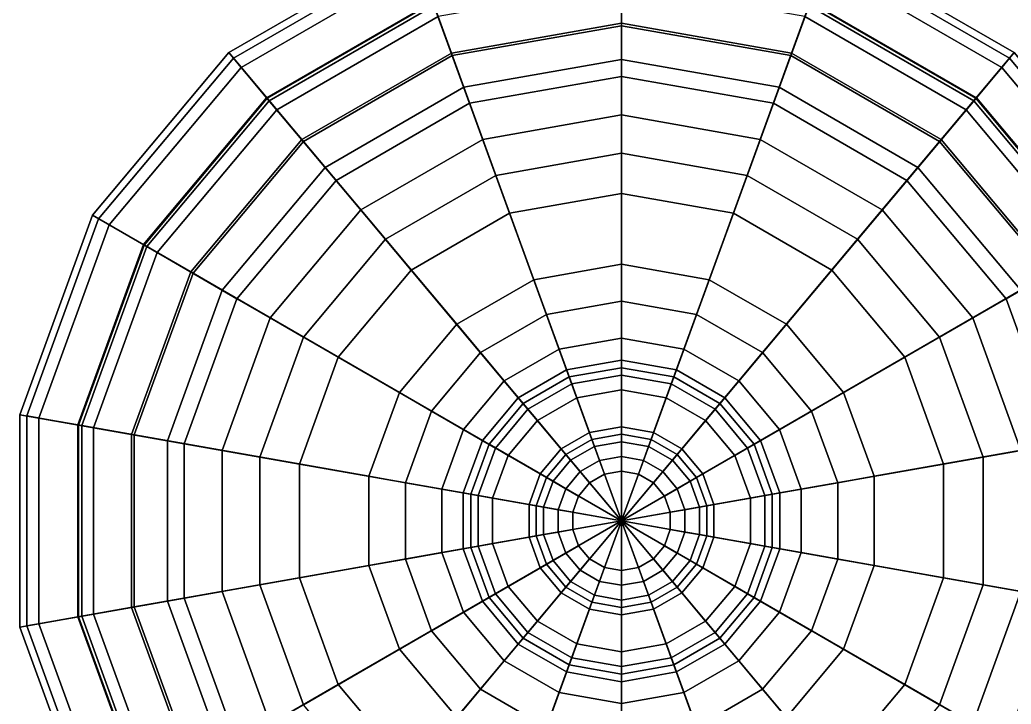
# Model space of a CAD drawing. Extents: x 15.9 to 33.1, y 12.3 to 21.3.
# Drawn here: x 22.5809 to 22.6359, y 14.4012 to 14.4391 of the extents above; entities that cross this region are included whole.
import ezdxf

# ---------------------------------------------------------------- set-up
doc = ezdxf.new("R2010")
doc.units = 0
doc.header["$LTSCALE"] = 0.5
doc.header["$MEASUREMENT"] = 0
doc.layers.get('0').update_dxf_attribs({"linetype": 'CONTINUOUS'})

# ---------------------------------------------------------------- blocks, each defined once
blk = doc.blocks.new('A$C403C54AD')
for points in [[(0.980157, 1.23678, -0.04658), (0.980157, 1.202917, -0.043501), (0.980157, 1.202917, -0.043501), (0.968576, 1.234737, -0.04658)], [(0.991739, 1.234737, -0.04658), (0.980157, 1.202917, -0.043501), (0.980157, 1.202917, -0.043501), (0.980157, 1.23678, -0.04658)], [(0.980157, 1.235706, 0.074938), (0.980157, 1.230341, 0.056929), (0.970778, 1.228687, 0.056929), (0.968943, 1.233728, 0.074938)], [(0.991372, 1.233728, 0.074938), (0.989537, 1.228687, 0.056929), (0.980157, 1.230341, 0.056929), (0.980157, 1.235706, 0.074938)], [(0.968576, 1.234737, -0.04658), (0.980157, 1.202917, -0.043501), (0.980157, 1.202917, -0.043501), (0.958391, 1.228857, -0.04658)], [(0.969693, 1.231669, -0.043349), (0.968576, 1.234737, -0.04658), (0.958391, 1.228857, -0.04658), (0.96049, 1.226356, -0.043349)], [(1.001923, 1.228857, -0.04658), (0.980157, 1.202917, -0.043501), (0.980157, 1.202917, -0.043501), (0.991739, 1.234737, -0.04658)], [(0.999824, 1.226356, -0.043349), (1.001923, 1.228857, -0.04658), (0.991739, 1.234737, -0.04658), (0.990622, 1.231669, -0.043349)], [(0.969706, 1.231631, 0.116404), (0.968712, 1.234363, 0.10318), (0.958647, 1.228552, 0.10318), (0.960516, 1.226325, 0.116404)], [(0.968712, 1.234363, 0.10318), (0.968943, 1.233728, 0.074938), (0.959081, 1.228035, 0.074938), (0.958647, 1.228552, 0.10318)], [(0.999798, 1.226325, 0.116404), (1.001667, 1.228552, 0.10318), (0.991602, 1.234363, 0.10318), (0.990608, 1.231631, 0.116404)], [(1.001667, 1.228552, 0.10318), (1.001233, 1.228035, 0.074938), (0.991372, 1.233728, 0.074938), (0.991602, 1.234363, 0.10318)], [(0.968943, 1.233728, 0.074938), (0.970778, 1.228687, 0.056929), (0.96253, 1.223925, 0.056929), (0.959081, 1.228035, 0.074938)], [(0.980157, 1.217132, -0.040074), (0.980157, 1.233514, -0.043349), (0.969693, 1.231669, -0.043349), (0.975296, 1.216274, -0.040074)], [(0.985019, 1.216274, -0.040074), (0.990622, 1.231669, -0.043349), (0.980157, 1.233514, -0.043349), (0.980157, 1.217132, -0.040074)], [(1.001233, 1.228035, 0.074938), (0.997785, 1.223925, 0.056929), (0.989537, 1.228687, 0.056929), (0.991372, 1.233728, 0.074938)], [(0.980157, 1.228477, 0.12581), (0.980157, 1.233473, 0.116404), (0.969706, 1.231631, 0.116404), (0.971415, 1.226936, 0.12581)], [(0.980157, 1.233296, 0.102963), (0.980157, 1.230487, 0.115599), (0.970728, 1.228824, 0.115599), (0.969767, 1.231464, 0.102963)], [(0.988899, 1.226936, 0.12581), (0.990608, 1.231631, 0.116404), (0.980157, 1.233473, 0.116404), (0.980157, 1.228477, 0.12581)], [(0.990547, 1.231464, 0.102963), (0.989586, 1.228824, 0.115599), (0.980157, 1.230487, 0.115599), (0.980157, 1.233296, 0.102963)], [(0.980157, 1.227531, 0.058276), (0.980157, 1.232638, 0.075423), (0.969992, 1.230846, 0.075423), (0.971739, 1.226046, 0.058276)], [(0.988575, 1.226046, 0.058276), (0.990322, 1.230846, 0.075423), (0.980157, 1.232638, 0.075423), (0.980157, 1.227531, 0.058276)], [(0.975296, 1.216274, -0.040074), (0.969693, 1.231669, -0.043349), (0.96049, 1.226356, -0.043349), (0.971021, 1.213806, -0.040074)], [(0.971415, 1.226936, 0.12581), (0.969706, 1.231631, 0.116404), (0.960516, 1.226325, 0.116404), (0.963728, 1.222497, 0.12581)], [(0.969767, 1.231464, 0.102963), (0.970728, 1.228824, 0.115599), (0.962436, 1.224037, 0.115599), (0.96063, 1.226189, 0.102963)], [(0.969992, 1.230846, 0.075423), (0.969767, 1.231464, 0.102963), (0.96063, 1.226189, 0.102963), (0.961053, 1.225685, 0.075423)], [(0.989294, 1.213806, -0.040074), (0.999824, 1.226356, -0.043349), (0.990622, 1.231669, -0.043349), (0.985019, 1.216274, -0.040074)], [(0.996587, 1.222497, 0.12581), (0.999798, 1.226325, 0.116404), (0.990608, 1.231631, 0.116404), (0.988899, 1.226936, 0.12581)], [(0.999684, 1.226189, 0.102963), (0.997878, 1.224037, 0.115599), (0.989586, 1.228824, 0.115599), (0.990547, 1.231464, 0.102963)], [(0.999261, 1.225685, 0.075423), (0.999684, 1.226189, 0.102963), (0.990547, 1.231464, 0.102963), (0.990322, 1.230846, 0.075423)], [(0.971739, 1.226046, 0.058276), (0.969992, 1.230846, 0.075423), (0.961053, 1.225685, 0.075423), (0.964336, 1.221772, 0.058276)], [(0.995978, 1.221772, 0.058276), (0.999261, 1.225685, 0.075423), (0.990322, 1.230846, 0.075423), (0.988575, 1.226046, 0.058276)], [(0.980157, 1.230487, 0.115599), (0.980157, 1.225399, 0.12581), (0.972468, 1.224043, 0.12581), (0.970728, 1.228824, 0.115599)], [(0.980157, 1.230341, 0.056929), (0.980157, 1.223275, 0.046697), (0.973195, 1.222047, 0.046697), (0.970778, 1.228687, 0.056929)], [(0.989586, 1.228824, 0.115599), (0.987846, 1.224043, 0.12581), (0.980157, 1.225399, 0.12581), (0.980157, 1.230487, 0.115599)], [(0.989537, 1.228687, 0.056929), (0.98712, 1.222047, 0.046697), (0.980157, 1.223275, 0.046697), (0.980157, 1.230341, 0.056929)], [(0.958391, 1.228857, -0.04658), (0.980157, 1.202917, -0.043501), (0.980157, 1.202917, -0.043501), (0.950832, 1.219849, -0.04658)], [(0.96049, 1.226356, -0.043349), (0.958391, 1.228857, -0.04658), (0.950832, 1.219849, -0.04658), (0.95366, 1.218216, -0.043349)], [(0.970728, 1.228824, 0.115599), (0.972468, 1.224043, 0.12581), (0.965707, 1.220139, 0.12581), (0.962436, 1.224037, 0.115599)], [(0.970778, 1.228687, 0.056929), (0.973195, 1.222047, 0.046697), (0.967072, 1.218512, 0.046697), (0.96253, 1.223925, 0.056929)], [(1.009483, 1.219849, -0.04658), (0.980157, 1.202917, -0.043501), (0.980157, 1.202917, -0.043501), (1.001923, 1.228857, -0.04658)], [(0.997785, 1.223925, 0.056929), (0.993243, 1.218512, 0.046697), (0.98712, 1.222047, 0.046697), (0.989537, 1.228687, 0.056929)], [(0.997878, 1.224037, 0.115599), (0.994608, 1.220139, 0.12581), (0.987846, 1.224043, 0.12581), (0.989586, 1.228824, 0.115599)], [(1.006655, 1.218216, -0.043349), (1.009483, 1.219849, -0.04658), (1.001923, 1.228857, -0.04658), (0.999824, 1.226356, -0.043349)], [(0.960516, 1.226325, 0.116404), (0.958647, 1.228552, 0.10318), (0.951177, 1.219649, 0.10318), (0.953695, 1.218195, 0.116404)], [(0.958647, 1.228552, 0.10318), (0.959081, 1.228035, 0.074938), (0.951762, 1.219312, 0.074938), (0.951177, 1.219649, 0.10318)], [(0.959081, 1.228035, 0.074938), (0.96253, 1.223925, 0.056929), (0.956408, 1.216629, 0.056929), (0.951762, 1.219312, 0.074938)], [(0.980157, 1.225399, 0.12581), (0.980157, 1.228477, 0.12581), (0.971415, 1.226936, 0.12581), (0.972468, 1.224043, 0.12581)], [(0.987846, 1.224043, 0.12581), (0.988899, 1.226936, 0.12581), (0.980157, 1.228477, 0.12581), (0.980157, 1.225399, 0.12581)], [(1.008553, 1.219312, 0.074938), (1.003907, 1.216629, 0.056929), (0.997785, 1.223925, 0.056929), (1.001233, 1.228035, 0.074938)], [(1.00662, 1.218195, 0.116404), (1.009137, 1.219649, 0.10318), (1.001667, 1.228552, 0.10318), (0.999798, 1.226325, 0.116404)], [(1.009137, 1.219649, 0.10318), (1.008553, 1.219312, 0.074938), (1.001233, 1.228035, 0.074938), (1.001667, 1.228552, 0.10318)], [(0.980157, 1.221045, 0.048884), (0.980157, 1.227531, 0.058276), (0.971739, 1.226046, 0.058276), (0.973957, 1.219951, 0.048884)], [(0.986357, 1.219951, 0.048884), (0.988575, 1.226046, 0.058276), (0.980157, 1.227531, 0.058276), (0.980157, 1.221045, 0.048884)], [(0.972468, 1.224043, 0.12581), (0.971415, 1.226936, 0.12581), (0.963728, 1.222497, 0.12581), (0.965707, 1.220139, 0.12581)], [(0.994608, 1.220139, 0.12581), (0.996587, 1.222497, 0.12581), (0.988899, 1.226936, 0.12581), (0.987846, 1.224043, 0.12581)], [(0.971021, 1.213806, -0.040074), (0.96049, 1.226356, -0.043349), (0.95366, 1.218216, -0.043349), (0.967847, 1.210025, -0.040074)], [(0.963728, 1.222497, 0.12581), (0.960516, 1.226325, 0.116404), (0.953695, 1.218195, 0.116404), (0.958022, 1.215697, 0.12581)], [(0.96063, 1.226189, 0.102963), (0.962436, 1.224037, 0.115599), (0.956282, 1.216702, 0.115599), (0.953848, 1.218107, 0.102963)], [(0.961053, 1.225685, 0.075423), (0.96063, 1.226189, 0.102963), (0.953848, 1.218107, 0.102963), (0.954418, 1.217778, 0.075423)], [(0.973957, 1.219951, 0.048884), (0.971739, 1.226046, 0.058276), (0.964336, 1.221772, 0.058276), (0.968505, 1.216804, 0.048884)], [(0.991809, 1.216804, 0.048884), (0.995978, 1.221772, 0.058276), (0.988575, 1.226046, 0.058276), (0.986357, 1.219951, 0.048884)], [(0.992467, 1.210025, -0.040074), (1.006655, 1.218216, -0.043349), (0.999824, 1.226356, -0.043349), (0.989294, 1.213806, -0.040074)], [(1.002293, 1.215697, 0.12581), (1.00662, 1.218195, 0.116404), (0.999798, 1.226325, 0.116404), (0.996587, 1.222497, 0.12581)], [(1.006466, 1.218107, 0.102963), (1.004033, 1.216702, 0.115599), (0.997878, 1.224037, 0.115599), (0.999684, 1.226189, 0.102963)], [(1.005896, 1.217778, 0.075423), (1.006466, 1.218107, 0.102963), (0.999684, 1.226189, 0.102963), (0.999261, 1.225685, 0.075423)], [(0.964336, 1.221772, 0.058276), (0.961053, 1.225685, 0.075423), (0.954418, 1.217778, 0.075423), (0.958842, 1.215224, 0.058276)], [(1.001473, 1.215224, 0.058276), (1.005896, 1.217778, 0.075423), (0.999261, 1.225685, 0.075423), (0.995978, 1.221772, 0.058276)], [(0.962436, 1.224037, 0.115599), (0.965707, 1.220139, 0.12581), (0.960688, 1.214158, 0.12581), (0.956282, 1.216702, 0.115599)], [(0.96253, 1.223925, 0.056929), (0.967072, 1.218512, 0.046697), (0.962527, 1.213096, 0.046697), (0.956408, 1.216629, 0.056929)], [(1.003907, 1.216629, 0.056929), (0.997787, 1.213096, 0.046697), (0.993243, 1.218512, 0.046697), (0.997785, 1.223925, 0.056929)], [(1.004033, 1.216702, 0.115599), (0.999627, 1.214158, 0.12581), (0.994608, 1.220139, 0.12581), (0.997878, 1.224037, 0.115599)], [(0.980157, 1.223275, 0.046697), (0.980157, 1.213036, 0.03933), (0.976696, 1.212426, 0.03933), (0.973195, 1.222047, 0.046697)], [(0.98712, 1.222047, 0.046697), (0.983618, 1.212426, 0.03933), (0.980157, 1.213036, 0.03933), (0.980157, 1.223275, 0.046697)], [(0.965707, 1.220139, 0.12581), (0.963728, 1.222497, 0.12581), (0.958022, 1.215697, 0.12581), (0.960688, 1.214158, 0.12581)], [(0.973195, 1.222047, 0.046697), (0.976696, 1.212426, 0.03933), (0.973653, 1.210669, 0.03933), (0.967072, 1.218512, 0.046697)], [(0.993243, 1.218512, 0.046697), (0.986661, 1.210669, 0.03933), (0.983618, 1.212426, 0.03933), (0.98712, 1.222047, 0.046697)], [(0.999627, 1.214158, 0.12581), (1.002293, 1.215697, 0.12581), (0.996587, 1.222497, 0.12581), (0.994608, 1.220139, 0.12581)], [(0.968505, 1.216804, 0.048884), (0.964336, 1.221772, 0.058276), (0.958842, 1.215224, 0.058276), (0.964459, 1.211981, 0.048884)], [(0.995856, 1.211981, 0.048884), (1.001473, 1.215224, 0.058276), (0.995978, 1.221772, 0.058276), (0.991809, 1.216804, 0.048884)], [(0.980157, 1.211822, 0.042248), (0.980157, 1.221045, 0.048884), (0.973957, 1.219951, 0.048884), (0.977112, 1.211285, 0.042248)], [(0.983203, 1.211285, 0.042248), (0.986357, 1.219951, 0.048884), (0.980157, 1.221045, 0.048884), (0.980157, 1.211822, 0.042248)], [(0.950832, 1.219849, -0.04658), (0.980157, 1.202917, -0.043501), (0.980157, 1.202917, -0.043501), (0.94681, 1.208798, -0.04658)], [(0.95366, 1.218216, -0.043349), (0.950832, 1.219849, -0.04658), (0.94681, 1.208798, -0.04658), (0.950026, 1.20823, -0.043349)], [(0.977112, 1.211285, 0.042248), (0.973957, 1.219951, 0.048884), (0.968505, 1.216804, 0.048884), (0.974434, 1.209738, 0.042248)], [(1.013505, 1.208798, -0.04658), (0.980157, 1.202917, -0.043501), (0.980157, 1.202917, -0.043501), (1.009483, 1.219849, -0.04658)], [(0.985881, 1.209738, 0.042248), (0.991809, 1.216804, 0.048884), (0.986357, 1.219951, 0.048884), (0.983203, 1.211285, 0.042248)], [(0.953695, 1.218195, 0.116404), (0.951177, 1.219649, 0.10318), (0.947202, 1.208728, 0.10318), (0.950065, 1.208223, 0.116404)], [(0.951177, 1.219649, 0.10318), (0.951762, 1.219312, 0.074938), (0.947867, 1.208611, 0.074938), (0.947202, 1.208728, 0.10318)], [(0.951762, 1.219312, 0.074938), (0.956408, 1.216629, 0.056929), (0.95315, 1.20768, 0.056929), (0.947867, 1.208611, 0.074938)], [(0.967847, 1.210025, -0.040074), (0.95366, 1.218216, -0.043349), (0.950026, 1.20823, -0.043349), (0.966159, 1.205386, -0.040074)], [(0.958022, 1.215697, 0.12581), (0.953695, 1.218195, 0.116404), (0.950065, 1.208223, 0.116404), (0.954986, 1.207356, 0.12581)], [(0.967072, 1.218512, 0.046697), (0.973653, 1.210669, 0.03933), (0.971394, 1.207977, 0.03933), (0.962527, 1.213096, 0.046697)], [(0.997787, 1.213096, 0.046697), (0.98892, 1.207977, 0.03933), (0.986661, 1.210669, 0.03933), (0.993243, 1.218512, 0.046697)], [(0.994156, 1.205386, -0.040074), (1.010289, 1.20823, -0.043349), (1.006655, 1.218216, -0.043349), (0.992467, 1.210025, -0.040074)], [(0.953848, 1.218107, 0.102963), (0.956282, 1.216702, 0.115599), (0.953007, 1.207705, 0.115599), (0.95024, 1.208193, 0.102963)], [(0.954418, 1.217778, 0.075423), (0.953848, 1.218107, 0.102963), (0.95024, 1.208193, 0.102963), (0.950888, 1.208078, 0.075423)], [(0.958842, 1.215224, 0.058276), (0.954418, 1.217778, 0.075423), (0.950888, 1.208078, 0.075423), (0.955918, 1.207191, 0.058276)], [(1.004396, 1.207191, 0.058276), (1.009426, 1.208078, 0.075423), (1.005896, 1.217778, 0.075423), (1.001473, 1.215224, 0.058276)], [(0.980157, 1.215084, -0.037209), (0.980157, 1.217132, -0.040074), (0.975296, 1.216274, -0.040074), (0.975996, 1.21435, -0.037209)], [(0.984318, 1.21435, -0.037209), (0.985019, 1.216274, -0.040074), (0.980157, 1.217132, -0.040074), (0.980157, 1.215084, -0.037209)], [(0.956282, 1.216702, 0.115599), (0.960688, 1.214158, 0.12581), (0.958018, 1.206821, 0.12581), (0.953007, 1.207705, 0.115599)], [(0.956408, 1.216629, 0.056929), (0.962527, 1.213096, 0.046697), (0.960109, 1.206452, 0.046697), (0.95315, 1.20768, 0.056929)], [(0.974434, 1.209738, 0.042248), (0.968505, 1.216804, 0.048884), (0.964459, 1.211981, 0.048884), (0.972446, 1.207369, 0.042248)], [(0.987868, 1.207369, 0.042248), (0.995856, 1.211981, 0.048884), (0.991809, 1.216804, 0.048884), (0.985881, 1.209738, 0.042248)], [(1.007164, 1.20768, 0.056929), (1.000206, 1.206452, 0.046697), (0.997787, 1.213096, 0.046697), (1.003907, 1.216629, 0.056929)], [(1.007308, 1.207705, 0.115599), (1.002297, 1.206821, 0.12581), (0.999627, 1.214158, 0.12581), (1.004033, 1.216702, 0.115599)], [(0.975996, 1.21435, -0.037209), (0.975296, 1.216274, -0.040074), (0.971021, 1.213806, -0.040074), (0.972337, 1.212238, -0.037209)], [(0.987978, 1.212238, -0.037209), (0.989294, 1.213806, -0.040074), (0.985019, 1.216274, -0.040074), (0.984318, 1.21435, -0.037209)], [(0.960688, 1.214158, 0.12581), (0.958022, 1.215697, 0.12581), (0.954986, 1.207356, 0.12581), (0.958018, 1.206821, 0.12581)], [(1.002297, 1.206821, 0.12581), (1.005329, 1.207356, 0.12581), (1.002293, 1.215697, 0.12581), (0.999627, 1.214158, 0.12581)], [(0.964459, 1.211981, 0.048884), (0.958842, 1.215224, 0.058276), (0.955918, 1.207191, 0.058276), (0.962305, 1.206065, 0.048884)], [(0.980157, 1.210988, -0.035163), (0.980157, 1.215084, -0.037209), (0.975996, 1.21435, -0.037209), (0.977397, 1.210502, -0.035163)], [(0.982918, 1.210502, -0.035163), (0.984318, 1.21435, -0.037209), (0.980157, 1.215084, -0.037209), (0.980157, 1.210988, -0.035163)], [(0.998009, 1.206065, 0.048884), (1.004396, 1.207191, 0.058276), (1.001473, 1.215224, 0.058276), (0.995856, 1.211981, 0.048884)], [(0.977397, 1.210502, -0.035163), (0.975996, 1.21435, -0.037209), (0.972337, 1.212238, -0.037209), (0.974969, 1.2091, -0.035163)], [(0.985345, 1.2091, -0.035163), (0.987978, 1.212238, -0.037209), (0.984318, 1.21435, -0.037209), (0.982918, 1.210502, -0.035163)], [(0.972337, 1.212238, -0.037209), (0.971021, 1.213806, -0.040074), (0.967847, 1.210025, -0.040074), (0.969621, 1.209001, -0.037209)], [(0.990694, 1.209001, -0.037209), (0.992467, 1.210025, -0.040074), (0.989294, 1.213806, -0.040074), (0.987978, 1.212238, -0.037209)], [(0.962527, 1.213096, 0.046697), (0.971394, 1.207977, 0.03933), (0.970192, 1.204675, 0.03933), (0.960109, 1.206452, 0.046697)], [(0.980157, 1.213036, 0.03933), (0.980157, 1.208122, 0.038511), (0.978377, 1.207808, 0.038511), (0.976696, 1.212426, 0.03933)], [(0.983618, 1.212426, 0.03933), (0.981937, 1.207808, 0.038511), (0.980157, 1.208122, 0.038511), (0.980157, 1.213036, 0.03933)], [(1.000206, 1.206452, 0.046697), (0.990122, 1.204675, 0.03933), (0.98892, 1.207977, 0.03933), (0.997787, 1.213096, 0.046697)], [(0.974969, 1.2091, -0.035163), (0.972337, 1.212238, -0.037209), (0.969621, 1.209001, -0.037209), (0.973168, 1.206953, -0.035163)], [(0.976696, 1.212426, 0.03933), (0.978377, 1.207808, 0.038511), (0.976812, 1.206904, 0.038511), (0.973653, 1.210669, 0.03933)], [(0.986661, 1.210669, 0.03933), (0.983502, 1.206904, 0.038511), (0.981937, 1.207808, 0.038511), (0.983618, 1.212426, 0.03933)], [(0.987147, 1.206953, -0.035163), (0.990694, 1.209001, -0.037209), (0.987978, 1.212238, -0.037209), (0.985345, 1.2091, -0.035163)], [(0.972446, 1.207369, 0.042248), (0.964459, 1.211981, 0.048884), (0.962305, 1.206065, 0.048884), (0.971388, 1.204464, 0.042248)], [(0.980157, 1.202917, 0.040765), (0.980157, 1.211822, 0.042248), (0.977112, 1.211285, 0.042248), (0.980157, 1.202917, 0.040765)], [(0.980157, 1.202917, 0.040765), (0.983203, 1.211285, 0.042248), (0.980157, 1.211822, 0.042248), (0.980157, 1.202917, 0.040765)], [(0.988926, 1.204464, 0.042248), (0.998009, 1.206065, 0.048884), (0.995856, 1.211981, 0.048884), (0.987868, 1.207369, 0.042248)], [(0.980157, 1.202917, 0.040765), (0.977112, 1.211285, 0.042248), (0.974434, 1.209738, 0.042248), (0.980157, 1.202917, 0.040765)], [(0.980157, 1.211398, 0.035646), (0.980157, 1.207302, 0.033599), (0.978658, 1.207038, 0.033599), (0.977257, 1.210887, 0.035646)], [(0.980157, 1.210169, 0.037692), (0.980157, 1.211398, 0.035646), (0.977257, 1.210887, 0.035646), (0.977677, 1.209732, 0.037692)], [(0.980157, 1.207712, -0.029842), (0.980157, 1.210988, -0.035163), (0.977397, 1.210502, -0.035163), (0.978517, 1.207423, -0.029842)], [(0.983058, 1.210887, 0.035646), (0.981657, 1.207038, 0.033599), (0.980157, 1.207302, 0.033599), (0.980157, 1.211398, 0.035646)], [(0.982638, 1.209732, 0.037692), (0.983058, 1.210887, 0.035646), (0.980157, 1.211398, 0.035646), (0.980157, 1.210169, 0.037692)], [(0.980157, 1.202917, 0.040765), (0.985881, 1.209738, 0.042248), (0.983203, 1.211285, 0.042248), (0.980157, 1.202917, 0.040765)], [(0.981797, 1.207423, -0.029842), (0.982918, 1.210502, -0.035163), (0.980157, 1.210988, -0.035163), (0.980157, 1.207712, -0.029842)], [(0.973653, 1.210669, 0.03933), (0.976812, 1.206904, 0.038511), (0.97565, 1.205519, 0.038511), (0.971394, 1.207977, 0.03933)], [(0.977257, 1.210887, 0.035646), (0.978658, 1.207038, 0.033599), (0.977339, 1.206277, 0.033599), (0.974706, 1.209414, 0.035646)], [(0.977677, 1.209732, 0.037692), (0.977257, 1.210887, 0.035646), (0.974706, 1.209414, 0.035646), (0.975496, 1.208473, 0.037692)], [(0.978517, 1.207423, -0.029842), (0.977397, 1.210502, -0.035163), (0.974969, 1.2091, -0.035163), (0.977075, 1.20659, -0.029842)], [(0.985608, 1.209414, 0.035646), (0.982976, 1.206277, 0.033599), (0.981657, 1.207038, 0.033599), (0.983058, 1.210887, 0.035646)], [(0.983239, 1.20659, -0.029842), (0.985345, 1.2091, -0.035163), (0.982918, 1.210502, -0.035163), (0.981797, 1.207423, -0.029842)], [(0.984819, 1.208473, 0.037692), (0.985608, 1.209414, 0.035646), (0.983058, 1.210887, 0.035646), (0.982638, 1.209732, 0.037692)], [(0.98892, 1.207977, 0.03933), (0.984664, 1.205519, 0.038511), (0.983502, 1.206904, 0.038511), (0.986661, 1.210669, 0.03933)], [(0.969621, 1.209001, -0.037209), (0.967847, 1.210025, -0.040074), (0.966159, 1.205386, -0.040074), (0.968176, 1.20503, -0.037209)], [(0.980157, 1.208122, 0.038511), (0.980157, 1.210169, 0.037692), (0.977677, 1.209732, 0.037692), (0.978377, 1.207808, 0.038511)], [(0.981937, 1.207808, 0.038511), (0.982638, 1.209732, 0.037692), (0.980157, 1.210169, 0.037692), (0.980157, 1.208122, 0.038511)], [(0.992139, 1.20503, -0.037209), (0.994156, 1.205386, -0.040074), (0.992467, 1.210025, -0.040074), (0.990694, 1.209001, -0.037209)], [(0.980157, 1.202917, 0.040765), (0.974434, 1.209738, 0.042248), (0.972446, 1.207369, 0.042248), (0.980157, 1.202917, 0.040765)], [(0.974706, 1.209414, 0.035646), (0.977339, 1.206277, 0.033599), (0.97636, 1.20511, 0.033599), (0.972813, 1.207158, 0.035646)], [(0.975496, 1.208473, 0.037692), (0.974706, 1.209414, 0.035646), (0.972813, 1.207158, 0.035646), (0.973877, 1.206543, 0.037692)], [(0.978377, 1.207808, 0.038511), (0.977677, 1.209732, 0.037692), (0.975496, 1.208473, 0.037692), (0.976812, 1.206904, 0.038511)], [(0.980157, 1.202917, 0.040765), (0.987868, 1.207369, 0.042248), (0.985881, 1.209738, 0.042248), (0.980157, 1.202917, 0.040765)], [(0.983502, 1.206904, 0.038511), (0.984819, 1.208473, 0.037692), (0.982638, 1.209732, 0.037692), (0.981937, 1.207808, 0.038511)], [(0.987502, 1.207158, 0.035646), (0.983955, 1.20511, 0.033599), (0.982976, 1.206277, 0.033599), (0.985608, 1.209414, 0.035646)], [(0.986438, 1.206543, 0.037692), (0.987502, 1.207158, 0.035646), (0.985608, 1.209414, 0.035646), (0.984819, 1.208473, 0.037692)], [(0.94681, 1.208798, -0.04658), (0.980157, 1.202917, -0.043501), (0.980157, 1.202917, -0.043501), (0.94681, 1.197037, -0.04658)], [(0.950026, 1.20823, -0.043349), (0.94681, 1.208798, -0.04658), (0.94681, 1.197037, -0.04658), (0.950026, 1.197604, -0.043349)], [(0.973168, 1.206953, -0.035163), (0.969621, 1.209001, -0.037209), (0.968176, 1.20503, -0.037209), (0.972209, 1.204319, -0.035163)], [(0.977075, 1.20659, -0.029842), (0.974969, 1.2091, -0.035163), (0.973168, 1.206953, -0.035163), (0.976005, 1.205315, -0.029842)], [(1.013505, 1.197037, -0.04658), (0.980157, 1.202917, -0.043501), (0.980157, 1.202917, -0.043501), (1.013505, 1.208798, -0.04658)], [(0.98431, 1.205315, -0.029842), (0.987147, 1.206953, -0.035163), (0.985345, 1.2091, -0.035163), (0.983239, 1.20659, -0.029842)], [(0.988106, 1.204319, -0.035163), (0.992139, 1.20503, -0.037209), (0.990694, 1.209001, -0.037209), (0.987147, 1.206953, -0.035163)], [(0.950065, 1.208223, 0.116404), (0.947202, 1.208728, 0.10318), (0.947202, 1.197107, 0.10318), (0.950065, 1.197611, 0.116404)], [(0.947202, 1.208728, 0.10318), (0.947867, 1.208611, 0.074938), (0.947867, 1.197224, 0.074938), (0.947202, 1.197107, 0.10318)], [(0.947867, 1.208611, 0.074938), (0.95315, 1.20768, 0.056929), (0.95315, 1.198155, 0.056929), (0.947867, 1.197224, 0.074938)], [(0.966159, 1.205386, -0.040074), (0.950026, 1.20823, -0.043349), (0.950026, 1.197604, -0.043349), (0.966159, 1.200449, -0.040074)], [(0.976812, 1.206904, 0.038511), (0.975496, 1.208473, 0.037692), (0.973877, 1.206543, 0.037692), (0.97565, 1.205519, 0.038511)], [(0.984664, 1.205519, 0.038511), (0.986438, 1.206543, 0.037692), (0.984819, 1.208473, 0.037692), (0.983502, 1.206904, 0.038511)], [(0.994156, 1.200449, -0.040074), (1.010289, 1.197604, -0.043349), (1.010289, 1.20823, -0.043349), (0.994156, 1.205386, -0.040074)], [(0.954986, 1.207356, 0.12581), (0.950065, 1.208223, 0.116404), (0.950065, 1.197611, 0.116404), (0.954986, 1.198479, 0.12581)], [(0.95024, 1.208193, 0.102963), (0.953007, 1.207705, 0.115599), (0.953007, 1.19813, 0.115599), (0.95024, 1.197642, 0.102963)], [(0.950888, 1.208078, 0.075423), (0.95024, 1.208193, 0.102963), (0.95024, 1.197642, 0.102963), (0.950888, 1.197756, 0.075423)], [(0.955918, 1.207191, 0.058276), (0.950888, 1.208078, 0.075423), (0.950888, 1.197756, 0.075423), (0.955918, 1.198643, 0.058276)], [(0.953007, 1.207705, 0.115599), (0.958018, 1.206821, 0.12581), (0.958018, 1.199014, 0.12581), (0.953007, 1.19813, 0.115599)], [(0.95315, 1.20768, 0.056929), (0.960109, 1.206452, 0.046697), (0.960109, 1.199382, 0.046697), (0.95315, 1.198155, 0.056929)], [(0.971394, 1.207977, 0.03933), (0.97565, 1.205519, 0.038511), (0.975032, 1.203821, 0.038511), (0.970192, 1.204675, 0.03933)], [(0.980157, 1.206483, -0.021247), (0.980157, 1.207712, -0.029842), (0.978517, 1.207423, -0.029842), (0.978938, 1.206268, -0.021247)], [(0.981377, 1.206268, -0.021247), (0.981797, 1.207423, -0.029842), (0.980157, 1.207712, -0.029842), (0.980157, 1.206483, -0.021247)], [(0.990122, 1.204675, 0.03933), (0.985282, 1.203821, 0.038511), (0.984664, 1.205519, 0.038511), (0.98892, 1.207977, 0.03933)], [(1.007164, 1.198155, 0.056929), (1.000206, 1.199382, 0.046697), (1.000206, 1.206452, 0.046697), (1.007164, 1.20768, 0.056929)], [(0.958018, 1.206821, 0.12581), (0.954986, 1.207356, 0.12581), (0.954986, 1.198479, 0.12581), (0.958018, 1.199014, 0.12581)], [(0.962305, 1.206065, 0.048884), (0.955918, 1.207191, 0.058276), (0.955918, 1.198643, 0.058276), (0.962305, 1.19977, 0.048884)], [(0.980157, 1.202917, 0.040765), (0.972446, 1.207369, 0.042248), (0.971388, 1.204464, 0.042248), (0.980157, 1.202917, 0.040765)], [(0.972813, 1.207158, 0.035646), (0.97636, 1.20511, 0.033599), (0.975839, 1.203679, 0.033599), (0.971806, 1.20439, 0.035646)], [(0.973877, 1.206543, 0.037692), (0.972813, 1.207158, 0.035646), (0.971806, 1.20439, 0.035646), (0.973016, 1.204177, 0.037692)], [(0.978938, 1.206268, -0.021247), (0.978517, 1.207423, -0.029842), (0.977075, 1.20659, -0.029842), (0.977865, 1.205649, -0.021247)], [(0.980157, 1.207302, 0.033599), (0.980157, 1.205664, 0.027051), (0.979218, 1.205499, 0.027051), (0.978658, 1.207038, 0.033599)], [(0.980157, 1.202917, 0.040765), (0.988926, 1.204464, 0.042248), (0.987868, 1.207369, 0.042248), (0.980157, 1.202917, 0.040765)], [(0.981657, 1.207038, 0.033599), (0.981097, 1.205499, 0.027051), (0.980157, 1.205664, 0.027051), (0.980157, 1.207302, 0.033599)], [(0.982449, 1.205649, -0.021247), (0.983239, 1.20659, -0.029842), (0.981797, 1.207423, -0.029842), (0.981377, 1.206268, -0.021247)], [(0.988509, 1.20439, 0.035646), (0.984476, 1.203679, 0.033599), (0.983955, 1.20511, 0.033599), (0.987502, 1.207158, 0.035646)], [(0.987299, 1.204177, 0.037692), (0.988509, 1.20439, 0.035646), (0.987502, 1.207158, 0.035646), (0.986438, 1.206543, 0.037692)], [(0.998009, 1.19977, 0.048884), (1.004396, 1.198643, 0.058276), (1.004396, 1.207191, 0.058276), (0.998009, 1.206065, 0.048884)], [(0.976005, 1.205315, -0.029842), (0.973168, 1.206953, -0.035163), (0.972209, 1.204319, -0.035163), (0.975436, 1.20375, -0.029842)], [(0.977865, 1.205649, -0.021247), (0.977075, 1.20659, -0.029842), (0.976005, 1.205315, -0.029842), (0.977069, 1.2047, -0.021247)], [(0.978658, 1.207038, 0.033599), (0.979218, 1.205499, 0.027051), (0.978392, 1.205022, 0.027051), (0.977339, 1.206277, 0.033599)], [(0.982976, 1.206277, 0.033599), (0.981923, 1.205022, 0.027051), (0.981097, 1.205499, 0.027051), (0.981657, 1.207038, 0.033599)], [(0.983245, 1.2047, -0.021247), (0.98431, 1.205315, -0.029842), (0.983239, 1.20659, -0.029842), (0.982449, 1.205649, -0.021247)], [(0.984879, 1.20375, -0.029842), (0.988106, 1.204319, -0.035163), (0.987147, 1.206953, -0.035163), (0.98431, 1.205315, -0.029842)], [(0.960109, 1.206452, 0.046697), (0.970192, 1.204675, 0.03933), (0.970192, 1.20116, 0.03933), (0.960109, 1.199382, 0.046697)], [(0.971388, 1.204464, 0.042248), (0.962305, 1.206065, 0.048884), (0.962305, 1.19977, 0.048884), (0.971388, 1.201371, 0.042248)], [(0.97565, 1.205519, 0.038511), (0.973877, 1.206543, 0.037692), (0.973016, 1.204177, 0.037692), (0.975032, 1.203821, 0.038511)], [(0.977339, 1.206277, 0.033599), (0.978392, 1.205022, 0.027051), (0.977778, 1.204291, 0.027051), (0.97636, 1.20511, 0.033599)], [(0.979218, 1.205499, 0.027051), (0.978938, 1.206268, -0.021247), (0.977865, 1.205649, -0.021247), (0.978392, 1.205022, 0.027051)], [(0.980157, 1.205664, 0.027051), (0.980157, 1.206483, -0.021247), (0.978938, 1.206268, -0.021247), (0.979218, 1.205499, 0.027051)], [(0.981097, 1.205499, 0.027051), (0.981377, 1.206268, -0.021247), (0.980157, 1.206483, -0.021247), (0.980157, 1.205664, 0.027051)], [(0.981923, 1.205022, 0.027051), (0.982449, 1.205649, -0.021247), (0.981377, 1.206268, -0.021247), (0.981097, 1.205499, 0.027051)], [(0.983955, 1.20511, 0.033599), (0.982536, 1.204291, 0.027051), (0.981923, 1.205022, 0.027051), (0.982976, 1.206277, 0.033599)], [(0.985282, 1.203821, 0.038511), (0.987299, 1.204177, 0.037692), (0.986438, 1.206543, 0.037692), (0.984664, 1.205519, 0.038511)], [(0.988926, 1.201371, 0.042248), (0.998009, 1.19977, 0.048884), (0.998009, 1.206065, 0.048884), (0.988926, 1.204464, 0.042248)], [(1.000206, 1.199382, 0.046697), (0.990122, 1.20116, 0.03933), (0.990122, 1.204675, 0.03933), (1.000206, 1.206452, 0.046697)], [(0.978392, 1.205022, 0.027051), (0.977865, 1.205649, -0.021247), (0.977069, 1.2047, -0.021247), (0.977778, 1.204291, 0.027051)], [(0.982536, 1.204291, 0.027051), (0.983245, 1.2047, -0.021247), (0.982449, 1.205649, -0.021247), (0.981923, 1.205022, 0.027051)], [(0.968176, 1.20503, -0.037209), (0.966159, 1.205386, -0.040074), (0.966159, 1.200449, -0.040074), (0.968176, 1.200805, -0.037209)], [(0.972209, 1.204319, -0.035163), (0.968176, 1.20503, -0.037209), (0.968176, 1.200805, -0.037209), (0.972209, 1.201516, -0.035163)], [(0.977069, 1.2047, -0.021247), (0.976005, 1.205315, -0.029842), (0.975436, 1.20375, -0.029842), (0.976646, 1.203537, -0.021247)], [(0.97636, 1.20511, 0.033599), (0.977778, 1.204291, 0.027051), (0.977452, 1.203394, 0.027051), (0.975839, 1.203679, 0.033599)], [(0.984476, 1.203679, 0.033599), (0.982862, 1.203394, 0.027051), (0.982536, 1.204291, 0.027051), (0.983955, 1.20511, 0.033599)], [(0.983669, 1.203537, -0.021247), (0.984879, 1.20375, -0.029842), (0.98431, 1.205315, -0.029842), (0.983245, 1.2047, -0.021247)], [(0.988106, 1.201516, -0.035163), (0.992139, 1.200805, -0.037209), (0.992139, 1.20503, -0.037209), (0.988106, 1.204319, -0.035163)], [(0.992139, 1.200805, -0.037209), (0.994156, 1.200449, -0.040074), (0.994156, 1.205386, -0.040074), (0.992139, 1.20503, -0.037209)], [(0.970192, 1.204675, 0.03933), (0.975032, 1.203821, 0.038511), (0.975032, 1.202014, 0.038511), (0.970192, 1.20116, 0.03933)], [(0.980157, 1.202917, 0.040765), (0.971388, 1.204464, 0.042248), (0.971388, 1.201371, 0.042248), (0.980157, 1.202917, 0.040765)], [(0.971806, 1.20439, 0.035646), (0.975839, 1.203679, 0.033599), (0.975839, 1.202156, 0.033599), (0.971806, 1.201445, 0.035646)], [(0.973016, 1.204177, 0.037692), (0.971806, 1.20439, 0.035646), (0.971806, 1.201445, 0.035646), (0.973016, 1.201658, 0.037692)], [(0.977778, 1.204291, 0.027051), (0.977069, 1.2047, -0.021247), (0.976646, 1.203537, -0.021247), (0.977452, 1.203394, 0.027051)], [(0.980157, 1.202917, 0.040765), (0.988926, 1.201371, 0.042248), (0.988926, 1.204464, 0.042248), (0.980157, 1.202917, 0.040765)], [(0.982862, 1.203394, 0.027051), (0.983669, 1.203537, -0.021247), (0.983245, 1.2047, -0.021247), (0.982536, 1.204291, 0.027051)], [(0.988509, 1.201445, 0.035646), (0.984476, 1.202156, 0.033599), (0.984476, 1.203679, 0.033599), (0.988509, 1.20439, 0.035646)], [(0.990122, 1.20116, 0.03933), (0.985282, 1.202014, 0.038511), (0.985282, 1.203821, 0.038511), (0.990122, 1.204675, 0.03933)], [(0.987299, 1.201658, 0.037692), (0.988509, 1.201445, 0.035646), (0.988509, 1.20439, 0.035646), (0.987299, 1.204177, 0.037692)], [(0.975436, 1.20375, -0.029842), (0.972209, 1.204319, -0.035163), (0.972209, 1.201516, -0.035163), (0.975436, 1.202085, -0.029842)], [(0.975032, 1.203821, 0.038511), (0.973016, 1.204177, 0.037692), (0.973016, 1.201658, 0.037692), (0.975032, 1.202014, 0.038511)], [(0.984879, 1.202085, -0.029842), (0.988106, 1.201516, -0.035163), (0.988106, 1.204319, -0.035163), (0.984879, 1.20375, -0.029842)], [(0.985282, 1.202014, 0.038511), (0.987299, 1.201658, 0.037692), (0.987299, 1.204177, 0.037692), (0.985282, 1.203821, 0.038511)], [(0.976646, 1.203537, -0.021247), (0.975436, 1.20375, -0.029842), (0.975436, 1.202085, -0.029842), (0.976646, 1.202298, -0.021247)], [(0.975839, 1.203679, 0.033599), (0.977452, 1.203394, 0.027051), (0.977452, 1.20244, 0.027051), (0.975839, 1.202156, 0.033599)], [(0.977452, 1.203394, 0.027051), (0.976646, 1.203537, -0.021247), (0.976646, 1.202298, -0.021247), (0.977452, 1.20244, 0.027051)], [(0.984476, 1.202156, 0.033599), (0.982862, 1.20244, 0.027051), (0.982862, 1.203394, 0.027051), (0.984476, 1.203679, 0.033599)], [(0.982862, 1.20244, 0.027051), (0.983669, 1.202298, -0.021247), (0.983669, 1.203537, -0.021247), (0.982862, 1.203394, 0.027051)], [(0.983669, 1.202298, -0.021247), (0.984879, 1.202085, -0.029842), (0.984879, 1.20375, -0.029842), (0.983669, 1.203537, -0.021247)], [(0.94681, 1.197037, -0.04658), (0.980157, 1.202917, -0.043501), (0.980157, 1.202917, -0.043501), (0.950832, 1.185986, -0.04658)], [(0.950832, 1.185986, -0.04658), (0.980157, 1.202917, -0.043501), (0.980157, 1.202917, -0.043501), (0.958391, 1.176977, -0.04658)], [(0.958391, 1.176977, -0.04658), (0.980157, 1.202917, -0.043501), (0.980157, 1.202917, -0.043501), (0.968576, 1.171097, -0.04658)], [(0.968576, 1.171097, -0.04658), (0.980157, 1.202917, -0.043501), (0.980157, 1.202917, -0.043501), (0.980157, 1.169055, -0.04658)], [(0.980157, 1.202917, 0.040765), (0.971388, 1.201371, 0.042248), (0.972446, 1.198465, 0.042248), (0.980157, 1.202917, 0.040765)], [(0.980157, 1.202917, 0.040765), (0.972446, 1.198465, 0.042248), (0.974434, 1.196096, 0.042248), (0.980157, 1.202917, 0.040765)], [(0.980157, 1.202917, 0.040765), (0.974434, 1.196096, 0.042248), (0.977112, 1.19455, 0.042248), (0.980157, 1.202917, 0.040765)], [(0.980157, 1.202917, 0.040765), (0.977112, 1.19455, 0.042248), (0.980157, 1.194013, 0.042248), (0.980157, 1.202917, 0.040765)], [(0.980157, 1.202917, 0.040765), (0.983203, 1.19455, 0.042248), (0.985881, 1.196096, 0.042248), (0.980157, 1.202917, 0.040765)], [(0.980157, 1.202917, 0.040765), (0.980157, 1.194013, 0.042248), (0.983203, 1.19455, 0.042248), (0.980157, 1.202917, 0.040765)], [(0.980157, 1.202917, 0.040765), (0.987868, 1.198465, 0.042248), (0.988926, 1.201371, 0.042248), (0.980157, 1.202917, 0.040765)], [(0.980157, 1.202917, 0.040765), (0.985881, 1.196096, 0.042248), (0.987868, 1.198465, 0.042248), (0.980157, 1.202917, 0.040765)], [(1.009483, 1.185986, -0.04658), (0.980157, 1.202917, -0.043501), (0.980157, 1.202917, -0.043501), (1.013505, 1.197037, -0.04658)], [(1.001923, 1.176977, -0.04658), (0.980157, 1.202917, -0.043501), (0.980157, 1.202917, -0.043501), (1.009483, 1.185986, -0.04658)], [(0.991739, 1.171097, -0.04658), (0.980157, 1.202917, -0.043501), (0.980157, 1.202917, -0.043501), (1.001923, 1.176977, -0.04658)], [(0.980157, 1.169055, -0.04658), (0.980157, 1.202917, -0.043501), (0.980157, 1.202917, -0.043501), (0.991739, 1.171097, -0.04658)], [(0.976646, 1.202298, -0.021247), (0.975436, 1.202085, -0.029842), (0.976005, 1.20052, -0.029842), (0.977069, 1.201134, -0.021247)], [(0.975839, 1.202156, 0.033599), (0.977452, 1.20244, 0.027051), (0.977778, 1.201544, 0.027051), (0.97636, 1.200725, 0.033599)], [(0.977452, 1.20244, 0.027051), (0.976646, 1.202298, -0.021247), (0.977069, 1.201134, -0.021247), (0.977778, 1.201544, 0.027051)], [(0.983955, 1.200725, 0.033599), (0.982536, 1.201544, 0.027051), (0.982862, 1.20244, 0.027051), (0.984476, 1.202156, 0.033599)], [(0.982536, 1.201544, 0.027051), (0.983245, 1.201134, -0.021247), (0.983669, 1.202298, -0.021247), (0.982862, 1.20244, 0.027051)], [(0.983245, 1.201134, -0.021247), (0.98431, 1.20052, -0.029842), (0.984879, 1.202085, -0.029842), (0.983669, 1.202298, -0.021247)], [(0.970192, 1.20116, 0.03933), (0.975032, 1.202014, 0.038511), (0.97565, 1.200315, 0.038511), (0.971394, 1.197858, 0.03933)], [(0.971806, 1.201445, 0.035646), (0.975839, 1.202156, 0.033599), (0.97636, 1.200725, 0.033599), (0.972813, 1.198677, 0.035646)], [(0.973016, 1.201658, 0.037692), (0.971806, 1.201445, 0.035646), (0.972813, 1.198677, 0.035646), (0.973877, 1.199291, 0.037692)], [(0.975436, 1.202085, -0.029842), (0.972209, 1.201516, -0.035163), (0.973168, 1.198882, -0.035163), (0.976005, 1.20052, -0.029842)], [(0.975032, 1.202014, 0.038511), (0.973016, 1.201658, 0.037692), (0.973877, 1.199291, 0.037692), (0.97565, 1.200315, 0.038511)], [(0.987502, 1.198677, 0.035646), (0.983955, 1.200725, 0.033599), (0.984476, 1.202156, 0.033599), (0.988509, 1.201445, 0.035646)], [(0.98431, 1.20052, -0.029842), (0.987147, 1.198882, -0.035163), (0.988106, 1.201516, -0.035163), (0.984879, 1.202085, -0.029842)], [(0.984664, 1.200315, 0.038511), (0.986438, 1.199291, 0.037692), (0.987299, 1.201658, 0.037692), (0.985282, 1.202014, 0.038511)], [(0.98892, 1.197858, 0.03933), (0.984664, 1.200315, 0.038511), (0.985282, 1.202014, 0.038511), (0.990122, 1.20116, 0.03933)], [(0.986438, 1.199291, 0.037692), (0.987502, 1.198677, 0.035646), (0.988509, 1.201445, 0.035646), (0.987299, 1.201658, 0.037692)], [(0.960109, 1.199382, 0.046697), (0.970192, 1.20116, 0.03933), (0.971394, 1.197858, 0.03933), (0.962527, 1.192739, 0.046697)], [(0.971388, 1.201371, 0.042248), (0.962305, 1.19977, 0.048884), (0.964459, 1.193854, 0.048884), (0.972446, 1.198465, 0.042248)], [(0.972209, 1.201516, -0.035163), (0.968176, 1.200805, -0.037209), (0.969621, 1.196834, -0.037209), (0.973168, 1.198882, -0.035163)], [(0.977069, 1.201134, -0.021247), (0.976005, 1.20052, -0.029842), (0.977075, 1.199245, -0.029842), (0.977865, 1.200186, -0.021247)], [(0.97636, 1.200725, 0.033599), (0.977778, 1.201544, 0.027051), (0.978392, 1.200813, 0.027051), (0.977339, 1.199558, 0.033599)], [(0.977778, 1.201544, 0.027051), (0.977069, 1.201134, -0.021247), (0.977865, 1.200186, -0.021247), (0.978392, 1.200813, 0.027051)], [(0.982976, 1.199558, 0.033599), (0.981923, 1.200813, 0.027051), (0.982536, 1.201544, 0.027051), (0.983955, 1.200725, 0.033599)], [(0.981923, 1.200813, 0.027051), (0.982449, 1.200186, -0.021247), (0.983245, 1.201134, -0.021247), (0.982536, 1.201544, 0.027051)], [(0.982449, 1.200186, -0.021247), (0.983239, 1.199245, -0.029842), (0.98431, 1.20052, -0.029842), (0.983245, 1.201134, -0.021247)], [(0.987147, 1.198882, -0.035163), (0.990694, 1.196834, -0.037209), (0.992139, 1.200805, -0.037209), (0.988106, 1.201516, -0.035163)], [(0.987868, 1.198465, 0.042248), (0.995856, 1.193854, 0.048884), (0.998009, 1.19977, 0.048884), (0.988926, 1.201371, 0.042248)], [(0.997787, 1.192739, 0.046697), (0.98892, 1.197858, 0.03933), (0.990122, 1.20116, 0.03933), (1.000206, 1.199382, 0.046697)], [(0.968176, 1.200805, -0.037209), (0.966159, 1.200449, -0.040074), (0.967847, 1.19581, -0.040074), (0.969621, 1.196834, -0.037209)], [(0.972813, 1.198677, 0.035646), (0.97636, 1.200725, 0.033599), (0.977339, 1.199558, 0.033599), (0.974706, 1.196421, 0.035646)], [(0.977339, 1.199558, 0.033599), (0.978392, 1.200813, 0.027051), (0.979218, 1.200336, 0.027051), (0.978658, 1.198797, 0.033599)], [(0.978392, 1.200813, 0.027051), (0.977865, 1.200186, -0.021247), (0.978938, 1.199567, -0.021247), (0.979218, 1.200336, 0.027051)], [(0.981657, 1.198797, 0.033599), (0.981097, 1.200336, 0.027051), (0.981923, 1.200813, 0.027051), (0.982976, 1.199558, 0.033599)], [(0.981097, 1.200336, 0.027051), (0.981377, 1.199567, -0.021247), (0.982449, 1.200186, -0.021247), (0.981923, 1.200813, 0.027051)], [(0.985608, 1.196421, 0.035646), (0.982976, 1.199558, 0.033599), (0.983955, 1.200725, 0.033599), (0.987502, 1.198677, 0.035646)], [(0.990694, 1.196834, -0.037209), (0.992467, 1.19581, -0.040074), (0.994156, 1.200449, -0.040074), (0.992139, 1.200805, -0.037209)], [(0.966159, 1.200449, -0.040074), (0.950026, 1.197604, -0.043349), (0.95366, 1.187619, -0.043349), (0.967847, 1.19581, -0.040074)], [(0.971394, 1.197858, 0.03933), (0.97565, 1.200315, 0.038511), (0.976812, 1.198931, 0.038511), (0.973653, 1.195166, 0.03933)], [(0.976005, 1.20052, -0.029842), (0.973168, 1.198882, -0.035163), (0.974969, 1.196735, -0.035163), (0.977075, 1.199245, -0.029842)], [(0.97565, 1.200315, 0.038511), (0.973877, 1.199291, 0.037692), (0.975496, 1.197362, 0.037692), (0.976812, 1.198931, 0.038511)], [(0.977865, 1.200186, -0.021247), (0.977075, 1.199245, -0.029842), (0.978517, 1.198412, -0.029842), (0.978938, 1.199567, -0.021247)], [(0.978658, 1.198797, 0.033599), (0.979218, 1.200336, 0.027051), (0.980157, 1.200171, 0.027051), (0.980157, 1.198532, 0.033599)], [(0.979218, 1.200336, 0.027051), (0.978938, 1.199567, -0.021247), (0.980157, 1.199352, -0.021247), (0.980157, 1.200171, 0.027051)], [(0.980157, 1.198532, 0.033599), (0.980157, 1.200171, 0.027051), (0.981097, 1.200336, 0.027051), (0.981657, 1.198797, 0.033599)], [(0.980157, 1.200171, 0.027051), (0.980157, 1.199352, -0.021247), (0.981377, 1.199567, -0.021247), (0.981097, 1.200336, 0.027051)], [(0.981377, 1.199567, -0.021247), (0.981797, 1.198412, -0.029842), (0.983239, 1.199245, -0.029842), (0.982449, 1.200186, -0.021247)], [(0.983239, 1.199245, -0.029842), (0.985345, 1.196735, -0.035163), (0.987147, 1.198882, -0.035163), (0.98431, 1.20052, -0.029842)], [(0.983502, 1.198931, 0.038511), (0.984819, 1.197362, 0.037692), (0.986438, 1.199291, 0.037692), (0.984664, 1.200315, 0.038511)], [(0.986661, 1.195166, 0.03933), (0.983502, 1.198931, 0.038511), (0.984664, 1.200315, 0.038511), (0.98892, 1.197858, 0.03933)], [(0.992467, 1.19581, -0.040074), (1.006655, 1.187619, -0.043349), (1.010289, 1.197604, -0.043349), (0.994156, 1.200449, -0.040074)], [(0.962305, 1.19977, 0.048884), (0.955918, 1.198643, 0.058276), (0.958842, 1.190611, 0.058276), (0.964459, 1.193854, 0.048884)], [(0.974706, 1.196421, 0.035646), (0.977339, 1.199558, 0.033599), (0.978658, 1.198797, 0.033599), (0.977257, 1.194948, 0.035646)], [(0.978938, 1.199567, -0.021247), (0.978517, 1.198412, -0.029842), (0.980157, 1.198123, -0.029842), (0.980157, 1.199352, -0.021247)], [(0.980157, 1.199352, -0.021247), (0.980157, 1.198123, -0.029842), (0.981797, 1.198412, -0.029842), (0.981377, 1.199567, -0.021247)], [(0.983058, 1.194948, 0.035646), (0.981657, 1.198797, 0.033599), (0.982976, 1.199558, 0.033599), (0.985608, 1.196421, 0.035646)], [(0.995856, 1.193854, 0.048884), (1.001473, 1.190611, 0.058276), (1.004396, 1.198643, 0.058276), (0.998009, 1.19977, 0.048884)], [(0.953007, 1.19813, 0.115599), (0.958018, 1.199014, 0.12581), (0.960688, 1.191677, 0.12581), (0.956282, 1.189133, 0.115599)], [(0.95315, 1.198155, 0.056929), (0.960109, 1.199382, 0.046697), (0.962527, 1.192739, 0.046697), (0.956408, 1.189206, 0.056929)], [(0.958018, 1.199014, 0.12581), (0.954986, 1.198479, 0.12581), (0.958022, 1.190138, 0.12581), (0.960688, 1.191677, 0.12581)], [(0.973877, 1.199291, 0.037692), (0.972813, 1.198677, 0.035646), (0.974706, 1.196421, 0.035646), (0.975496, 1.197362, 0.037692)], [(0.973653, 1.195166, 0.03933), (0.976812, 1.198931, 0.038511), (0.978377, 1.198027, 0.038511), (0.976696, 1.193409, 0.03933)], [(0.977075, 1.199245, -0.029842), (0.974969, 1.196735, -0.035163), (0.977397, 1.195333, -0.035163), (0.978517, 1.198412, -0.029842)], [(0.976812, 1.198931, 0.038511), (0.975496, 1.197362, 0.037692), (0.977677, 1.196103, 0.037692), (0.978377, 1.198027, 0.038511)], [(0.981797, 1.198412, -0.029842), (0.982918, 1.195333, -0.035163), (0.985345, 1.196735, -0.035163), (0.983239, 1.199245, -0.029842)], [(0.981937, 1.198027, 0.038511), (0.982638, 1.196103, 0.037692), (0.984819, 1.197362, 0.037692), (0.983502, 1.198931, 0.038511)], [(0.983618, 1.193409, 0.03933), (0.981937, 1.198027, 0.038511), (0.983502, 1.198931, 0.038511), (0.986661, 1.195166, 0.03933)], [(0.984819, 1.197362, 0.037692), (0.985608, 1.196421, 0.035646), (0.987502, 1.198677, 0.035646), (0.986438, 1.199291, 0.037692)], [(1.003907, 1.189206, 0.056929), (0.997787, 1.192739, 0.046697), (1.000206, 1.199382, 0.046697), (1.007164, 1.198155, 0.056929)], [(0.999627, 1.191677, 0.12581), (1.002293, 1.190138, 0.12581), (1.005329, 1.198479, 0.12581), (1.002297, 1.199014, 0.12581)], [(1.004033, 1.189133, 0.115599), (0.999627, 1.191677, 0.12581), (1.002297, 1.199014, 0.12581), (1.007308, 1.19813, 0.115599)], [(0.954986, 1.198479, 0.12581), (0.950065, 1.197611, 0.116404), (0.953695, 1.187639, 0.116404), (0.958022, 1.190138, 0.12581)], [(0.955918, 1.198643, 0.058276), (0.950888, 1.197756, 0.075423), (0.954418, 1.188057, 0.075423), (0.958842, 1.190611, 0.058276)], [(0.972446, 1.198465, 0.042248), (0.964459, 1.193854, 0.048884), (0.968505, 1.189031, 0.048884), (0.974434, 1.196096, 0.042248)], [(0.973168, 1.198882, -0.035163), (0.969621, 1.196834, -0.037209), (0.972337, 1.193597, -0.037209), (0.974969, 1.196735, -0.035163)], [(0.977257, 1.194948, 0.035646), (0.978658, 1.198797, 0.033599), (0.980157, 1.198532, 0.033599), (0.980157, 1.194437, 0.035646)], [(0.978517, 1.198412, -0.029842), (0.977397, 1.195333, -0.035163), (0.980157, 1.194846, -0.035163), (0.980157, 1.198123, -0.029842)], [(0.980157, 1.194437, 0.035646), (0.980157, 1.198532, 0.033599), (0.981657, 1.198797, 0.033599), (0.983058, 1.194948, 0.035646)], [(0.980157, 1.198123, -0.029842), (0.980157, 1.194846, -0.035163), (0.982918, 1.195333, -0.035163), (0.981797, 1.198412, -0.029842)], [(0.985345, 1.196735, -0.035163), (0.987978, 1.193597, -0.037209), (0.990694, 1.196834, -0.037209), (0.987147, 1.198882, -0.035163)], [(0.985881, 1.196096, 0.042248), (0.991809, 1.189031, 0.048884), (0.995856, 1.193854, 0.048884), (0.987868, 1.198465, 0.042248)], [(1.001473, 1.190611, 0.058276), (1.005896, 1.188057, 0.075423), (1.009426, 1.197756, 0.075423), (1.004396, 1.198643, 0.058276)], [(0.947867, 1.197224, 0.074938), (0.95315, 1.198155, 0.056929), (0.956408, 1.189206, 0.056929), (0.951762, 1.186523, 0.074938)], [(0.95024, 1.197642, 0.102963), (0.953007, 1.19813, 0.115599), (0.956282, 1.189133, 0.115599), (0.953848, 1.187728, 0.102963)], [(0.962527, 1.192739, 0.046697), (0.971394, 1.197858, 0.03933), (0.973653, 1.195166, 0.03933), (0.967072, 1.187323, 0.046697)], [(0.976696, 1.193409, 0.03933), (0.978377, 1.198027, 0.038511), (0.980157, 1.197713, 0.038511), (0.980157, 1.192799, 0.03933)], [(0.978377, 1.198027, 0.038511), (0.977677, 1.196103, 0.037692), (0.980157, 1.195666, 0.037692), (0.980157, 1.197713, 0.038511)], [(0.980157, 1.197713, 0.038511), (0.980157, 1.195666, 0.037692), (0.982638, 1.196103, 0.037692), (0.981937, 1.198027, 0.038511)], [(0.980157, 1.192799, 0.03933), (0.980157, 1.197713, 0.038511), (0.981937, 1.198027, 0.038511), (0.983618, 1.193409, 0.03933)], [(0.993243, 1.187323, 0.046697), (0.986661, 1.195166, 0.03933), (0.98892, 1.197858, 0.03933), (0.997787, 1.192739, 0.046697)], [(0.950026, 1.197604, -0.043349), (0.94681, 1.197037, -0.04658), (0.950832, 1.185986, -0.04658), (0.95366, 1.187619, -0.043349)], [(0.950065, 1.197611, 0.116404), (0.947202, 1.197107, 0.10318), (0.951177, 1.186186, 0.10318), (0.953695, 1.187639, 0.116404)], [(0.950888, 1.197756, 0.075423), (0.95024, 1.197642, 0.102963), (0.953848, 1.187728, 0.102963), (0.954418, 1.188057, 0.075423)], [(0.975496, 1.197362, 0.037692), (0.974706, 1.196421, 0.035646), (0.977257, 1.194948, 0.035646), (0.977677, 1.196103, 0.037692)], [(0.982638, 1.196103, 0.037692), (0.983058, 1.194948, 0.035646), (0.985608, 1.196421, 0.035646), (0.984819, 1.197362, 0.037692)], [(0.947202, 1.197107, 0.10318), (0.947867, 1.197224, 0.074938), (0.951762, 1.186523, 0.074938), (0.951177, 1.186186, 0.10318)], [(0.969621, 1.196834, -0.037209), (0.967847, 1.19581, -0.040074), (0.971021, 1.192029, -0.040074), (0.972337, 1.193597, -0.037209)], [(0.974969, 1.196735, -0.035163), (0.972337, 1.193597, -0.037209), (0.975996, 1.191485, -0.037209), (0.977397, 1.195333, -0.035163)], [(0.982918, 1.195333, -0.035163), (0.984318, 1.191485, -0.037209), (0.987978, 1.193597, -0.037209), (0.985345, 1.196735, -0.035163)], [(0.987978, 1.193597, -0.037209), (0.989294, 1.192029, -0.040074), (0.992467, 1.19581, -0.040074), (0.990694, 1.196834, -0.037209)], [(0.967847, 1.19581, -0.040074), (0.95366, 1.187619, -0.043349), (0.96049, 1.179479, -0.043349), (0.971021, 1.192029, -0.040074)], [(0.974434, 1.196096, 0.042248), (0.968505, 1.189031, 0.048884), (0.973957, 1.185883, 0.048884), (0.977112, 1.19455, 0.042248)], [(0.977677, 1.196103, 0.037692), (0.977257, 1.194948, 0.035646), (0.980157, 1.194437, 0.035646), (0.980157, 1.195666, 0.037692)], [(0.980157, 1.195666, 0.037692), (0.980157, 1.194437, 0.035646), (0.983058, 1.194948, 0.035646), (0.982638, 1.196103, 0.037692)], [(0.983203, 1.19455, 0.042248), (0.986357, 1.185883, 0.048884), (0.991809, 1.189031, 0.048884), (0.985881, 1.196096, 0.042248)], [(0.989294, 1.192029, -0.040074), (0.999824, 1.179479, -0.043349), (1.006655, 1.187619, -0.043349), (0.992467, 1.19581, -0.040074)], [(0.967072, 1.187323, 0.046697), (0.973653, 1.195166, 0.03933), (0.976696, 1.193409, 0.03933), (0.973195, 1.183788, 0.046697)], [(0.977397, 1.195333, -0.035163), (0.975996, 1.191485, -0.037209), (0.980157, 1.190751, -0.037209), (0.980157, 1.194846, -0.035163)], [(0.980157, 1.194846, -0.035163), (0.980157, 1.190751, -0.037209), (0.984318, 1.191485, -0.037209), (0.982918, 1.195333, -0.035163)], [(0.98712, 1.183788, 0.046697), (0.983618, 1.193409, 0.03933), (0.986661, 1.195166, 0.03933), (0.993243, 1.187323, 0.046697)], [(0.977112, 1.19455, 0.042248), (0.973957, 1.185883, 0.048884), (0.980157, 1.18479, 0.048884), (0.980157, 1.194013, 0.042248)], [(0.980157, 1.194013, 0.042248), (0.980157, 1.18479, 0.048884), (0.986357, 1.185883, 0.048884), (0.983203, 1.19455, 0.042248)], [(0.964459, 1.193854, 0.048884), (0.958842, 1.190611, 0.058276), (0.964336, 1.184063, 0.058276), (0.968505, 1.189031, 0.048884)], [(0.972337, 1.193597, -0.037209), (0.971021, 1.192029, -0.040074), (0.975296, 1.18956, -0.040074), (0.975996, 1.191485, -0.037209)], [(0.973195, 1.183788, 0.046697), (0.976696, 1.193409, 0.03933), (0.980157, 1.192799, 0.03933), (0.980157, 1.18256, 0.046697)], [(0.980157, 1.18256, 0.046697), (0.980157, 1.192799, 0.03933), (0.983618, 1.193409, 0.03933), (0.98712, 1.183788, 0.046697)], [(0.984318, 1.191485, -0.037209), (0.985019, 1.18956, -0.040074), (0.989294, 1.192029, -0.040074), (0.987978, 1.193597, -0.037209)], [(0.991809, 1.189031, 0.048884), (0.995978, 1.184063, 0.058276), (1.001473, 1.190611, 0.058276), (0.995856, 1.193854, 0.048884)]]:
    blk.add_3dface(points)

msp = doc.modelspace()

# ---------------------------------------------------------------- block references
msp.add_blockref('A$C403C54AD', (21.634106, 13.208426, 0.000599))

doc.saveas('drawing.dxf')
